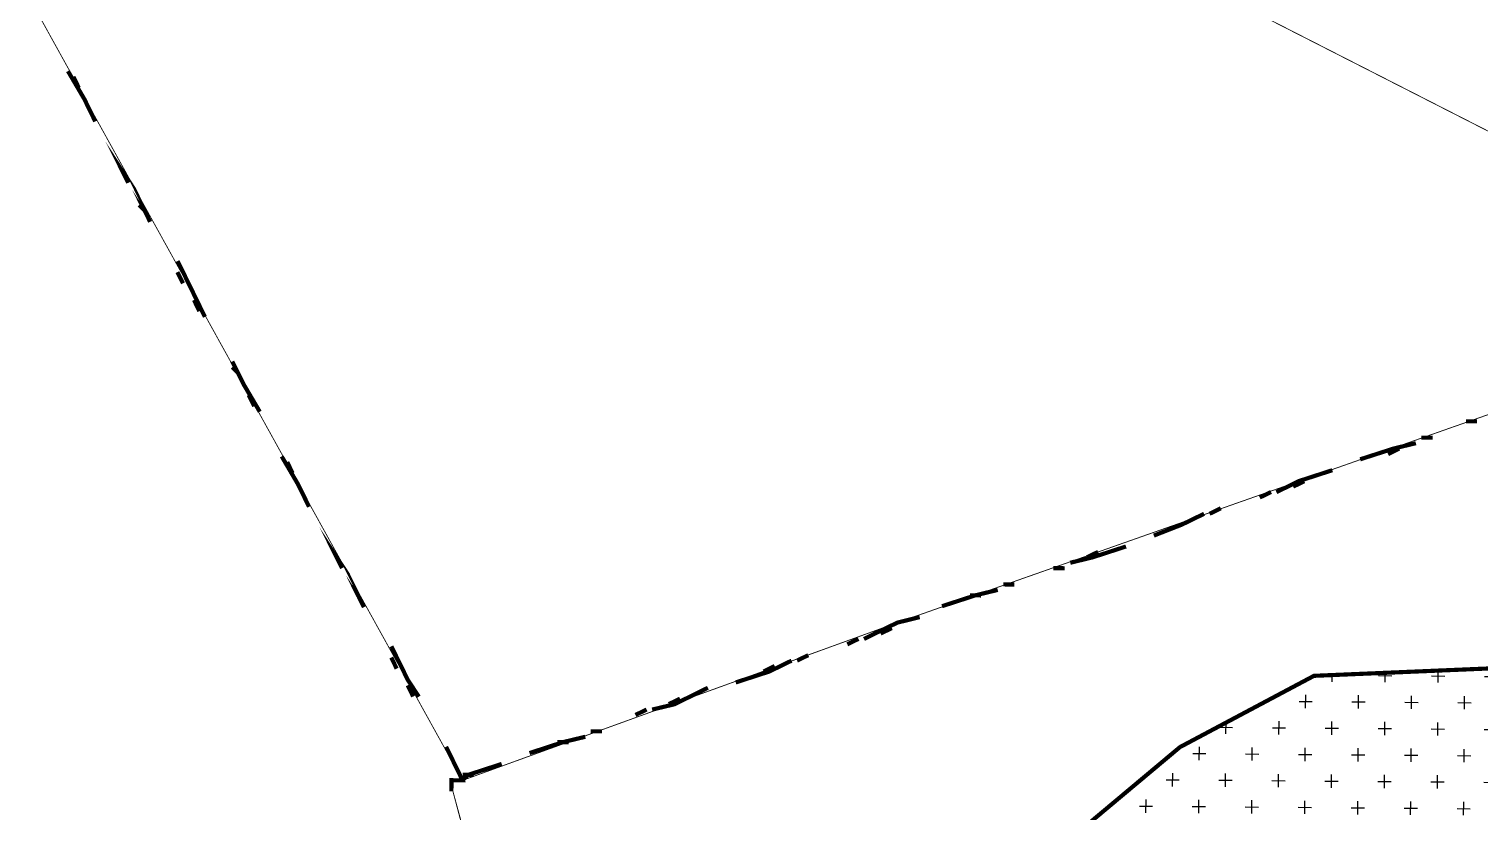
# Model space of a CAD drawing. Header units: metres. Extents: x 317370 to 326712, y 1824935 to 1838812.
# Drawn here: x 322689 to 323741, y 1831375 to 1831943 of the extents above; entities that cross this region are included whole.
import ezdxf

# ---------------------------------------------------------------- set-up
doc = ezdxf.new("R2010")
doc.units = ezdxf.units.M
doc.header["$MEASUREMENT"] = 0
for name, color, linetype in [('INTERTIDAL ZONE', 5, 'Continuous'), ('LOW TIDE LINE', 5, 'Continuous'), ('RIVER', 4, 'Continuous'), ('SURVEY PLOT BOUNDARY', 35, 'Continuous'), ('VILLAGE BOUNDARY', 212, 'Continuous')]:
    doc.layers.add(name, color=color, linetype=linetype)

# ---------------------------------------------------------------- blocks, each defined once
blk = doc.blocks.new('81')
at = {"layer": 'INTERTIDAL ZONE'}
h = blk.add_hatch(dxfattribs=at)
h.set_pattern_fill('CROSS', color=256, scale=3.023389, angle=-0.4508)
h.set_pattern_definition([(359.54917, (306983.874, 1824194.798), (19.348987, 19.046862), [9.59926, -28.79778]), (89.54917, (306988.635, 1824189.961), (-19.046862, 19.348987), [9.59926, -28.79778])])
h.paths.add_polyline_path([(324112.2, 1831446.1), (324031.8, 1831466.9), (323951.2, 1831471.6), (323890.8, 1831476.1), (323782, 1831481), (323620.7, 1831474.2), (323523.5, 1831422.5), (323442.4, 1831354.6), (323416.9, 1831193.6), (323435.4, 1830979.7), (323474.7, 1830854.5), (323506.6, 1830801.8), (323570.6, 1830740.8), (323707, 1830667.2), (323751.4, 1830662.8), (323747.5, 1830679), (323747.5, 1830683), (323743.5, 1830683), (323739.4, 1830683), (323735.4, 1830683.1), (323731.3, 1830679.1), (323723.2, 1830675.1), (323723.2, 1830671.1), (323719.2, 1830671.1), (323715.1, 1830671.1), (323711.1, 1830675.2), (323695.1, 1830687.4), (323691.1, 1830691.5), (323687.1, 1830699.6), (323663.2, 1830724), (323655.2, 1830740.2), (323647.3, 1830752.3), (323643.3, 1830760.4), (323639.3, 1830764.5), (323627.3, 1830776.7), (323619.3, 1830788.8), (323615.4, 1830800.9), (323615.4, 1830805), (323615.5, 1830809), (323611.5, 1830817.1), (323607.5, 1830825.2), (323599.5, 1830833.3), (323595.6, 1830841.4), (323587.6, 1830853.6), (323583.6, 1830865.7), (323575.7, 1830885.9), (323575.8, 1830894), (323564.1, 1830938.4), (323564.2, 1830958.6), (323560.3, 1830974.7), (323556.4, 1830990.9), (323556.4, 1830994.9), (323556.5, 1831003), (323556.5, 1831007), (323556.6, 1831015.1), (323552.6, 1831019.1), (323552.6, 1831023.2), (323544.7, 1831035.3), (323536.7, 1831043.5), (323536.7, 1831047.5), (323532.7, 1831051.6), (323532.7, 1831055.6), (323532.8, 1831067.7), (323532.9, 1831079.8), (323537, 1831083.8), (323537, 1831087.8), (323541.1, 1831087.8), (323541.1, 1831091.8), (323541.2, 1831099.9), (323541.2, 1831103.9), (323537.2, 1831108), (323537.2, 1831116), (323533.2, 1831120.1), (323533.3, 1831128.2), (323533.3, 1831132.2), (323533.4, 1831136.2), (323533.4, 1831140.2), (323533.5, 1831148.3), (323529.4, 1831148.3), (323525.5, 1831164.5), (323525.6, 1831172.6), (323517.6, 1831184.7), (323505.7, 1831205), (323505.7, 1831209), (323505.8, 1831213), (323505.8, 1831217.1), (323509.9, 1831221.1), (323513.9, 1831225.1), (323518, 1831229.1), (323526.1, 1831237.1), (323530.2, 1831241.1), (323538.2, 1831241), (323554.4, 1831244.9), (323570.5, 1831248.8), (323586.7, 1831248.7), (323602.8, 1831248.6), (323618.9, 1831244.4), (323643, 1831240.2), (323647.1, 1831240.1), (323651.1, 1831240.1), (323659.2, 1831240), (323671.3, 1831244), (323675.3, 1831244), (323691.4, 1831243.8), (323703.5, 1831243.7), (323727.7, 1831243.5), (323743.8, 1831243.4), (323751.9, 1831243.3), (323755.9, 1831243.3), (323760, 1831243.3), (323784.1, 1831239.1), (323796.2, 1831239), (323804.2, 1831234.9), (323808.3, 1831234.8), (323816.3, 1831234.8), (323824.4, 1831234.7), (323840.5, 1831234.6), (323848.6, 1831238.6), (323856.7, 1831242.5), (323864.8, 1831242.5), (323876.9, 1831250.4), (323885, 1831250.4), (323893, 1831250.3), (323901.1, 1831250.2), (323909.2, 1831250.2), (323917.2, 1831250.1), (323921.3, 1831254.1), (323929.3, 1831254), (323937.4, 1831258), (323941.5, 1831258), (323945.5, 1831262), (323949.6, 1831262), (323953.6, 1831261.9), (323957.7, 1831265.9), (323961.7, 1831265.9), (323965.7, 1831265.9), (323994, 1831273.7), (323998, 1831273.7), (324002.1, 1831273.6), (324006.1, 1831277.6), (324010.1, 1831277.6), (324010.2, 1831281.6), (324014.2, 1831281.6), (324018.2, 1831281.6), (324022.3, 1831285.6), (324026.3, 1831285.5), (324030.4, 1831285.5), (324038.4, 1831285.4), (324042.5, 1831285.4), (324046.5, 1831285.4), (324050.5, 1831281.3), (324054.5, 1831281.3), (324062.6, 1831281.2), (324066.6, 1831281.2), (324070.6, 1831281.2), (324074.7, 1831281.1), (324078.7, 1831285.1), (324082.8, 1831285.1), (324086.8, 1831285.1), (324090.8, 1831285), (324094.8, 1831281), (324098.9, 1831280.9), (324102.9, 1831276.9), (324114.9, 1831268.7), (324118.9, 1831264.7), (324138.9, 1831248.4), (324150.9, 1831232.1), (324162.9, 1831224), (324166.9, 1831215.9), (324186.8, 1831191.5), (324190.8, 1831183.5), (324198.8, 1831175.3), (324202.7, 1831159.2), (324206.7, 1831155.1), (324210.6, 1831143), (324214.6, 1831138.9), (324222.6, 1831126.8), (324234.6, 1831118.6), (324242.6, 1831110.5), (324250.6, 1831098.3), (324254.6, 1831090.2), (324258.6, 1831086.2), (324262.5, 1831078.1), (324262.5, 1831074), (324266.5, 1831070), (324270.5, 1831061.9), (324270.4, 1831057.8), (324274.4, 1831053.8), (324278.5, 1831053.7), (324290.5, 1831049.6), (324290.5, 1831045.6), (324294.5, 1831045.6), (324302.6, 1831041.5), (324314.6, 1831037.3), (324318.6, 1831037.3), (324338.7, 1831029.1), (324350.8, 1831025), (324354.8, 1831024.9), (324366.9, 1831016.8), (324382.9, 1831008.6), (324390.9, 1831000.5), (324394.9, 1830992.4), (324398.9, 1830988.3), (324402.9, 1830988.3), (324406.9, 1830984.2), (324410.9, 1830984.2), (324415, 1830984.1), (324419, 1830984.1), (324423, 1830984.1), (324431.1, 1830980), (324387.1, 1831024.7), (324355.1, 1831065.2), (324339.2, 1831085.5), (324319.4, 1831134.1), (324299.4, 1831158.4), (324184.4, 1831389.1)])
at = {"layer": 'INTERTIDAL ZONE', "const_width": 3.02, "flags": 128}
blk.add_lwpolyline([(323782, 1831481), (323620.7, 1831474.2), (323523.5, 1831422.5), (323442.4, 1831354.6), (323416.9, 1831193.6), (323435.4, 1830979.7), (323474.7, 1830854.5), (323506.6, 1830801.8), (323570.6, 1830740.8), (323707, 1830667.2), (323751.4, 1830662.8)], dxfattribs=at)
at = {"layer": 'LOW TIDE LINE', "lineweight": 18, "const_width": 3.02}
blk.add_lwpolyline([(323951.2, 1831471.6), (323890.8, 1831476.1), (323782, 1831481), (323620.7, 1831474.2), (323523.5, 1831422.5), (323442.4, 1831354.6), (323416.9, 1831193.6), (323435.4, 1830979.7), (323474.7, 1830854.5), (323506.6, 1830801.8), (323570.6, 1830740.8), (323707, 1830667.2), (323751.4, 1830662.8)], dxfattribs=at)
at = {"layer": 'RIVER', "flags": 128}
blk.add_lwpolyline([(323751.4, 1830662.8, 3.02, 3.02, 0), (323707, 1830667.2, 3.02, 3.02, 0), (323570.6, 1830740.8, 3.02, 3.02, 0), (323506.6, 1830801.8, 3.02, 3.02, 0), (323474.7, 1830854.5, 3.02, 3.02, 0), (323435.4, 1830979.7, 3.02, 3.02, 0), (323416.9, 1831193.6, 3.02, 3.02, 0), (323442.4, 1831354.6, 3.02, 3.02, 0), (323523.5, 1831422.5, 3.02, 3.02, 0), (323620.7, 1831474.2, 3.02, 3.02, 0), (323782, 1831481, 3.02, 3.02, 0)], format="xyseb", dxfattribs=at)
at = {"layer": 'SURVEY PLOT BOUNDARY', "lineweight": 18, "const_width": 0.605}
for points in [[(324192.8, 1831953.5), (324196.6, 1831917.2), (324207.9, 1831824.3), (324151.3, 1831804.6), (324070.5, 1831777.1), (323856.3, 1831702.1), (323318.7, 1831512.8), (323003.3, 1831398.4), (322689.4, 1831965.3)], [(323258.9, 1832118.1), (323813, 1831835.5), (324079.5, 1831889.9), (324120.4, 1831966.1)], [(322689.4, 1831965.3), (323003.3, 1831398.4), (322995.3, 1831398.5), (322995.3, 1831394.4), (323124.4, 1830905.6), (323175.5, 1830731.8), (323234.8, 1830582.2), (323294.1, 1830440.6)], [(323759.8, 1829687.1), (323468.2, 1830020), (323175.5, 1830731.8), (322995.3, 1831394.4), (322995.3, 1831398.5), (323003.3, 1831398.4), (323318.7, 1831512.8), (323856.3, 1831702.1)]]:
    blk.add_lwpolyline(points, dxfattribs=at)
blk.add_lwpolyline([(323393.5, 1832318.6), (323521.7, 1832212.8), (323590.3, 1832220.3), (323642.4, 1832187.6), (323638.2, 1832159.4), (323630, 1832147.4), (323674.3, 1832135), (323977.2, 1832209.2), (324009.7, 1832245.2), (324050, 1832244.9), (324090.3, 1832248.6), (324122.3, 1832212.1), (324246.4, 1832106.3), (324120.4, 1831966.1), (324079.5, 1831889.9), (323813, 1831835.5), (323258.9, 1832118.1), (323233.5, 1832469), (323253.5, 1832452.7), (323265.5, 1832436.5), (323321.5, 1832379.6)], close=True, dxfattribs=at)
at = {"layer": 'VILLAGE BOUNDARY', "lineweight": 50, "const_width": 3.02}
for points in [[(322733.1, 1831884.3), (322737, 1831876.2), (322729.1, 1831892.4), (322717.2, 1831912.7)], [(322721.2, 1831908.6), (322725.1, 1831900.5)], [(322760.9, 1831831.7), (322756.9, 1831839.8), (322764.9, 1831827.6), (322776.8, 1831803.4)], [(322772.8, 1831811.5), (322768.8, 1831815.5)], [(322816.5, 1831734.5), (322808.6, 1831750.7), (322796.7, 1831775)], [(322796.6, 1831766.9), (322800.6, 1831758.8)], [(322808.6, 1831746.7), (322812.5, 1831738.6)], [(322836.4, 1831702.1), (322844.4, 1831685.9), (322856.3, 1831665.7)], [(322840.4, 1831694), (322836.4, 1831698.1)], [(322852.3, 1831669.7), (322848.3, 1831677.8)], [(323739, 1831658.7), (323731, 1831658.8)], [(323698.6, 1831646.9), (323706.7, 1831646.9)], [(323694.6, 1831642.9), (323678.4, 1831639), (323654.2, 1831631.2)], [(323674.4, 1831635), (323682.4, 1831639)], [(322888.1, 1831604.9), (322892, 1831596.8), (322884.1, 1831613), (322872.2, 1831633.3)], [(322876.2, 1831629.2), (322880.1, 1831621.1)], [(323593.5, 1831607.4), (323609.7, 1831615.4), (323634, 1831623.3)], [(323613.7, 1831615.3), (323605.6, 1831611.4)], [(323589.5, 1831607.5), (323581.4, 1831603.5)], [(323545, 1831591.7), (323553.1, 1831595.7)], [(323541, 1831591.7), (323524.8, 1831583.8), (323504.6, 1831575.9)], [(323524.8, 1831583.8), (323532.9, 1831587.8)], [(322915.9, 1831552.3), (322911.9, 1831560.4), (322919.9, 1831548.2), (322931.8, 1831524)], [(323444, 1831556.2), (323460.1, 1831560.1), (323484.4, 1831568)], [(323464.2, 1831564.1), (323456.1, 1831560.1)], [(323439.9, 1831552.2), (323431.8, 1831552.3)], [(322927.8, 1831532), (322923.8, 1831540.1)], [(323391.4, 1831536.5), (323375.3, 1831532.6), (323351, 1831524.7)], [(323371.2, 1831532.6), (323379.3, 1831532.5)], [(323395.5, 1831540.5), (323403.5, 1831540.4)], [(323294.4, 1831500.9), (323310.6, 1831508.9), (323318.7, 1831512.8), (323334.8, 1831516.8)], [(323290.4, 1831501), (323282.3, 1831497)], [(323314.6, 1831508.8), (323306.5, 1831504.9)], [(322971.6, 1831459.1), (322963.6, 1831471.3), (322951.7, 1831495.6)], [(323245.9, 1831485.2), (323254, 1831489.2)], [(322951.6, 1831487.5), (322955.6, 1831479.4)], [(323241.9, 1831485.2), (323225.7, 1831477.3), (323201.4, 1831469.4)], [(323221.6, 1831477.3), (323229.7, 1831481.3)], [(322963.6, 1831467.3), (322967.5, 1831459.2)], [(323140.8, 1831449.7), (323157, 1831453.6), (323181.2, 1831465.5)], [(323161, 1831457.6), (323152.9, 1831453.7)], [(323136.8, 1831449.8), (323128.7, 1831445.8)], [(323092.3, 1831430), (323076.1, 1831426.1), (323051.9, 1831418.2)], [(323072.1, 1831426.1), (323080.2, 1831426)], [(323096.3, 1831434), (323104.4, 1831433.9)], [(322995.4, 1831414.6), (322991.4, 1831422.7), (322999.4, 1831406.5), (323003.3, 1831398.4), (322995.3, 1831398.5), (322995.3, 1831394.4), (322995.2, 1831390.4)], [(322995.3, 1831394.4), (322995.3, 1831398.5), (323003.3, 1831398.4), (323007.4, 1831402.4), (323031.7, 1831410.3)], [(323011.4, 1831402.4), (323003.4, 1831402.4)]]:
    blk.add_lwpolyline(points, dxfattribs=at)

msp = doc.modelspace()

# ---------------------------------------------------------------- block references
msp.add_blockref('81', (0, 0))

doc.saveas('drawing.dxf')
